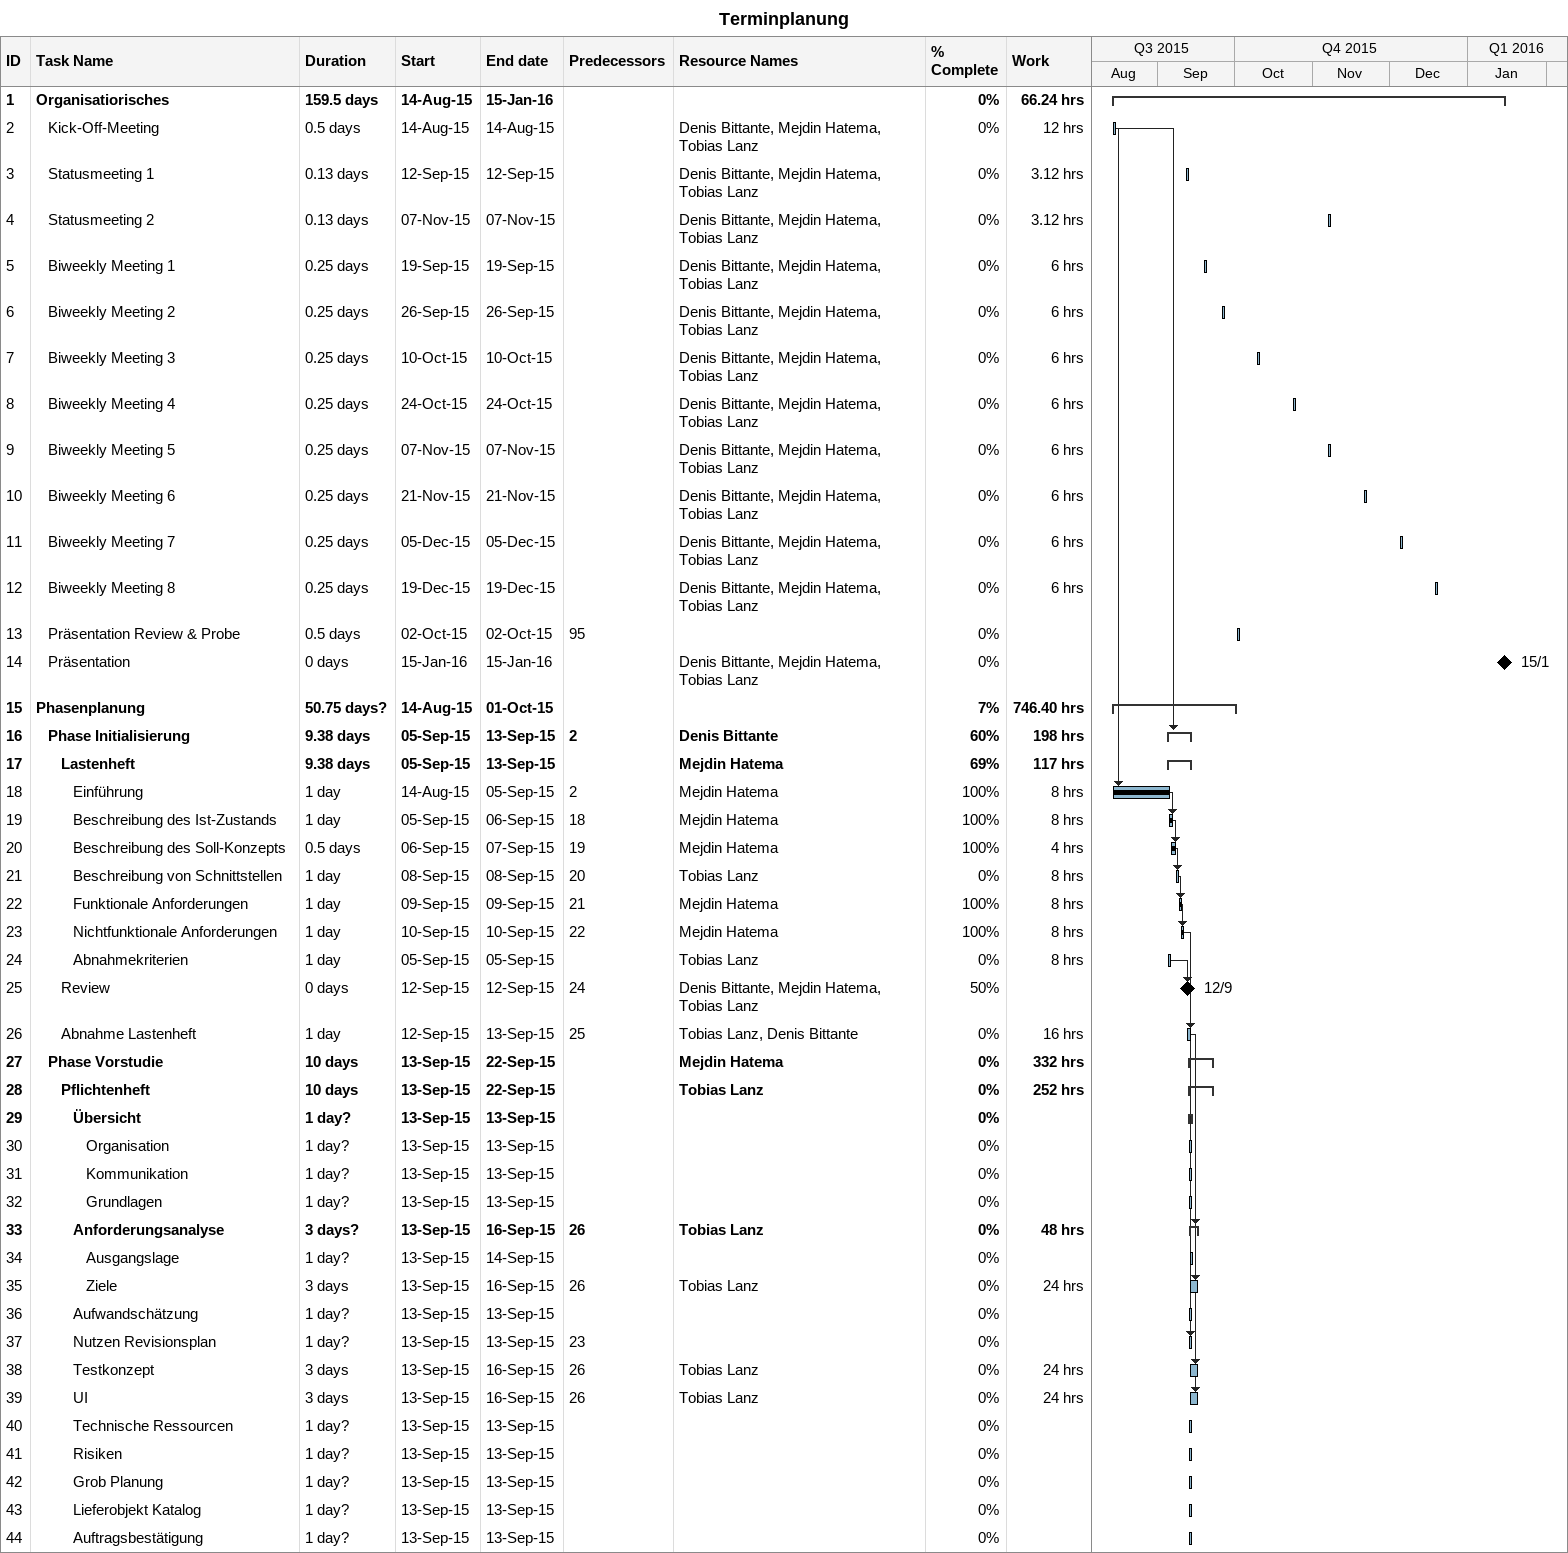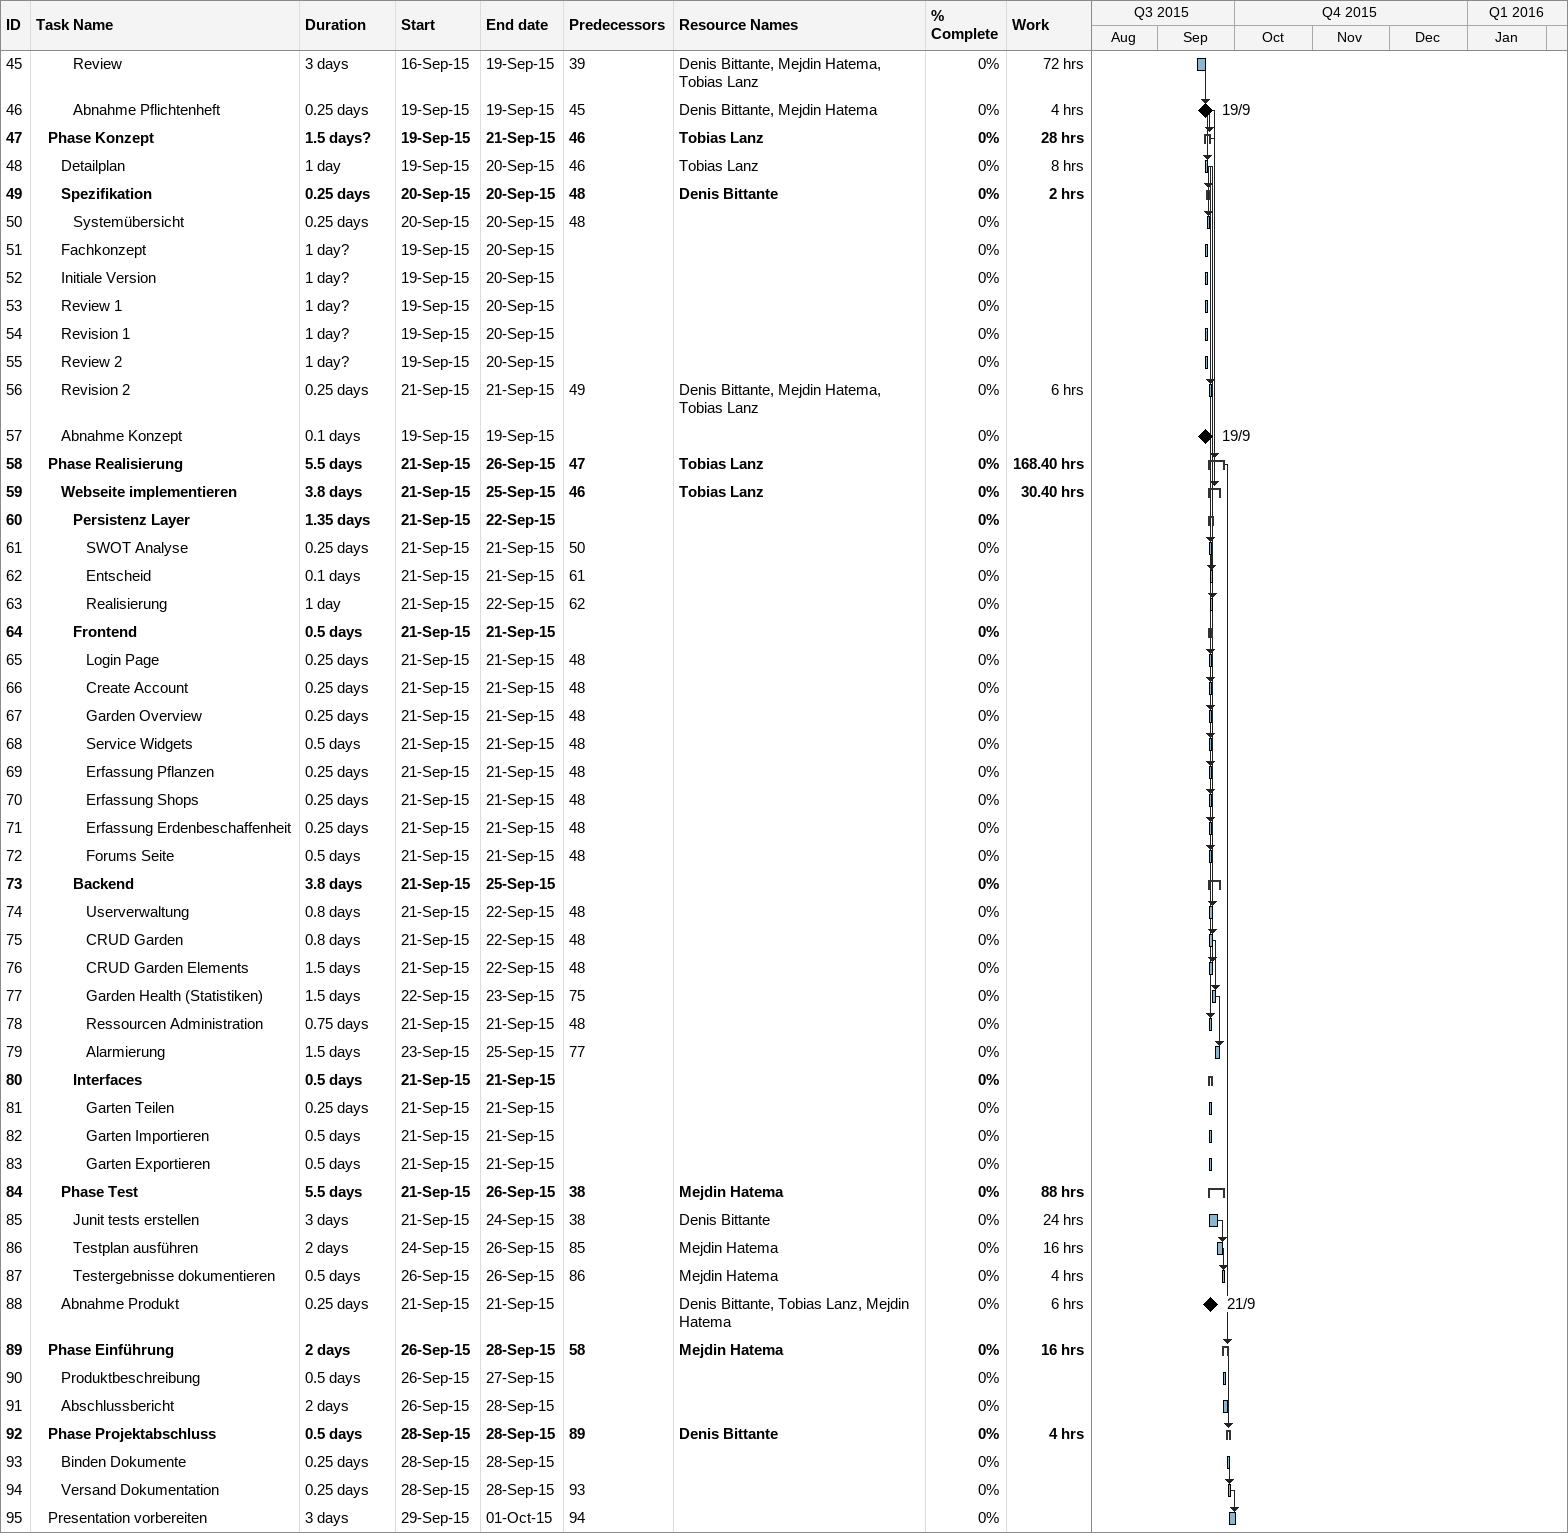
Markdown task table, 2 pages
Terminplanung

| ID | Level | Task | Duration | Start | Finish | Predecessors | Resources | % complete | Work (h) |
|---|---|---|---|---|---|---|---|---|---|
| 1 | 1 | **Organisatiorisches** | 159.5d | 2015-08-14 | 2016-01-15 |  |  | 0 | 66.24 |
| 2 | 2 | Kick-Off-Meeting | 0.5d | 2015-08-14 | 2015-08-14 |  | Denis Bittante, Mejdin Hatema, Tobias Lanz | 0 | 12 |
| 3 | 2 | Statusmeeting 1 | 0.13d | 2015-09-12 | 2015-09-12 |  | Denis Bittante, Mejdin Hatema, Tobias Lanz | 0 | 3.12 |
| 4 | 2 | Statusmeeting 2 | 0.13d | 2015-11-07 | 2015-11-07 |  | Denis Bittante, Mejdin Hatema, Tobias Lanz | 0 | 3.12 |
| 5 | 2 | Biweekly Meeting 1 | 0.25d | 2015-09-19 | 2015-09-19 |  | Denis Bittante, Mejdin Hatema, Tobias Lanz | 0 | 6 |
| 6 | 2 | Biweekly Meeting 2 | 0.25d | 2015-09-26 | 2015-09-26 |  | Denis Bittante, Mejdin Hatema, Tobias Lanz | 0 | 6 |
| 7 | 2 | Biweekly Meeting 3 | 0.25d | 2015-10-10 | 2015-10-10 |  | Denis Bittante, Mejdin Hatema, Tobias Lanz | 0 | 6 |
| 8 | 2 | Biweekly Meeting 4 | 0.25d | 2015-10-24 | 2015-10-24 |  | Denis Bittante, Mejdin Hatema, Tobias Lanz | 0 | 6 |
| 9 | 2 | Biweekly Meeting 5 | 0.25d | 2015-11-07 | 2015-11-07 |  | Denis Bittante, Mejdin Hatema, Tobias Lanz | 0 | 6 |
| 10 | 2 | Biweekly Meeting 6 | 0.25d | 2015-11-21 | 2015-11-21 |  | Denis Bittante, Mejdin Hatema, Tobias Lanz | 0 | 6 |
| 11 | 2 | Biweekly Meeting 7 | 0.25d | 2015-12-05 | 2015-12-05 |  | Denis Bittante, Mejdin Hatema, Tobias Lanz | 0 | 6 |
| 12 | 2 | Biweekly Meeting 8 | 0.25d | 2015-12-19 | 2015-12-19 |  | Denis Bittante, Mejdin Hatema, Tobias Lanz | 0 | 6 |
| 13 | 2 | Präsentation Review & Probe | 0.5d | 2015-10-02 | 2015-10-02 | 95 |  | 0 |  |
| 14 | 2 | Präsentation | 0d | 2016-01-15 | 2016-01-15 |  | Denis Bittante, Mejdin Hatema, Tobias Lanz | 0 |  |
| 15 | 1 | **Phasenplanung** | 50.75d? | 2015-08-14 | 2015-10-01 |  |  | 7 | 746.40 |
| 16 | 2 | **Phase Initialisierung** | 9.38d | 2015-09-05 | 2015-09-13 | 2 | Denis Bittante | 60 | 198 |
| 17 | 3 | **Lastenheft** | 9.38d | 2015-09-05 | 2015-09-13 |  | Mejdin Hatema | 69 | 117 |
| 18 | 4 | Einführung | 1d | 2015-08-14 | 2015-09-05 | 2 | Mejdin Hatema | 100 | 8 |
| 19 | 4 | Beschreibung des Ist-Zustands | 1d | 2015-09-05 | 2015-09-06 | 18 | Mejdin Hatema | 100 | 8 |
| 20 | 4 | Beschreibung des Soll-Konzepts | 0.5d | 2015-09-06 | 2015-09-07 | 19 | Mejdin Hatema | 100 | 4 |
| 21 | 4 | Beschreibung von Schnittstellen | 1d | 2015-09-08 | 2015-09-08 | 20 | Tobias Lanz | 0 | 8 |
| 22 | 4 | Funktionale Anforderungen | 1d | 2015-09-09 | 2015-09-09 | 21 | Mejdin Hatema | 100 | 8 |
| 23 | 4 | Nichtfunktionale Anforderungen | 1d | 2015-09-10 | 2015-09-10 | 22 | Mejdin Hatema | 100 | 8 |
| 24 | 4 | Abnahmekriterien | 1d | 2015-09-05 | 2015-09-05 |  | Tobias Lanz | 0 | 8 |
| 25 | 3 | Review | 0d | 2015-09-12 | 2015-09-12 | 24 | Denis Bittante, Mejdin Hatema, Tobias Lanz | 50 |  |
| 26 | 3 | Abnahme Lastenheft | 1d | 2015-09-12 | 2015-09-13 | 25 | Tobias Lanz, Denis Bittante | 0 | 16 |
| 27 | 2 | **Phase Vorstudie** | 10d | 2015-09-13 | 2015-09-22 |  | Mejdin Hatema | 0 | 332 |
| 28 | 3 | **Pflichtenheft** | 10d | 2015-09-13 | 2015-09-22 |  | Tobias Lanz | 0 | 252 |
| 29 | 4 | **Übersicht** | 1d? | 2015-09-13 | 2015-09-13 |  |  | 0 |  |
| 30 | 5 | Organisation | 1d? | 2015-09-13 | 2015-09-13 |  |  | 0 |  |
| 31 | 5 | Kommunikation | 1d? | 2015-09-13 | 2015-09-13 |  |  | 0 |  |
| 32 | 5 | Grundlagen | 1d? | 2015-09-13 | 2015-09-13 |  |  | 0 |  |
| 33 | 4 | **Anforderungsanalyse** | 3d? | 2015-09-13 | 2015-09-16 | 26 | Tobias Lanz | 0 | 48 |
| 34 | 5 | Ausgangslage | 1d? | 2015-09-13 | 2015-09-14 |  |  | 0 |  |
| 35 | 5 | Ziele | 3d | 2015-09-13 | 2015-09-16 | 26 | Tobias Lanz | 0 | 24 |
| 36 | 4 | Aufwandschätzung | 1d? | 2015-09-13 | 2015-09-13 |  |  | 0 |  |
| 37 | 4 | Nutzen Revisionsplan | 1d? | 2015-09-13 | 2015-09-13 | 23 |  | 0 |  |
| 38 | 4 | Testkonzept | 3d | 2015-09-13 | 2015-09-16 | 26 | Tobias Lanz | 0 | 24 |
| 39 | 4 | UI | 3d | 2015-09-13 | 2015-09-16 | 26 | Tobias Lanz | 0 | 24 |
| 40 | 4 | Technische Ressourcen | 1d? | 2015-09-13 | 2015-09-13 |  |  | 0 |  |
| 41 | 4 | Risiken | 1d? | 2015-09-13 | 2015-09-13 |  |  | 0 |  |
| 42 | 4 | Grob Planung | 1d? | 2015-09-13 | 2015-09-13 |  |  | 0 |  |
| 43 | 4 | Lieferobjekt Katalog | 1d? | 2015-09-13 | 2015-09-13 |  |  | 0 |  |
| 44 | 4 | Auftragsbestätigung | 1d? | 2015-09-13 | 2015-09-13 |  |  | 0 |  |
| 45 | 4 | Review | 3d | 2015-09-16 | 2015-09-19 | 39 | Denis Bittante, Mejdin Hatema, Tobias Lanz | 0 | 72 |
| 46 | 4 | Abnahme Pflichtenheft | 0.25d | 2015-09-19 | 2015-09-19 | 45 | Denis Bittante, Mejdin Hatema | 0 | 4 |
| 47 | 2 | **Phase Konzept** | 1.5d? | 2015-09-19 | 2015-09-21 | 46 | Tobias Lanz | 0 | 28 |
| 48 | 3 | Detailplan | 1d | 2015-09-19 | 2015-09-20 | 46 | Tobias Lanz | 0 | 8 |
| 49 | 3 | **Spezifikation** | 0.25d | 2015-09-20 | 2015-09-20 | 48 | Denis Bittante | 0 | 2 |
| 50 | 4 | Systemübersicht | 0.25d | 2015-09-20 | 2015-09-20 | 48 |  | 0 |  |
| 51 | 3 | Fachkonzept | 1d? | 2015-09-19 | 2015-09-20 |  |  | 0 |  |
| 52 | 3 | Initiale Version | 1d? | 2015-09-19 | 2015-09-20 |  |  | 0 |  |
| 53 | 3 | Review 1 | 1d? | 2015-09-19 | 2015-09-20 |  |  | 0 |  |
| 54 | 3 | Revision 1 | 1d? | 2015-09-19 | 2015-09-20 |  |  | 0 |  |
| 55 | 3 | Review 2 | 1d? | 2015-09-19 | 2015-09-20 |  |  | 0 |  |
| 56 | 3 | Revision 2 | 0.25d | 2015-09-21 | 2015-09-21 | 49 | Denis Bittante, Mejdin Hatema, Tobias Lanz | 0 | 6 |
| 57 | 3 | Abnahme Konzept | 0.1d | 2015-09-19 | 2015-09-19 |  |  | 0 |  |
| 58 | 2 | **Phase Realisierung** | 5.5d | 2015-09-21 | 2015-09-26 | 47 | Tobias Lanz | 0 | 168.40 |
| 59 | 3 | **Webseite implementieren** | 3.8d | 2015-09-21 | 2015-09-25 | 46 | Tobias Lanz | 0 | 30.40 |
| 60 | 4 | **Persistenz Layer** | 1.35d | 2015-09-21 | 2015-09-22 |  |  | 0 |  |
| 61 | 5 | SWOT Analyse | 0.25d | 2015-09-21 | 2015-09-21 | 50 |  | 0 |  |
| 62 | 5 | Entscheid | 0.1d | 2015-09-21 | 2015-09-21 | 61 |  | 0 |  |
| 63 | 5 | Realisierung | 1d | 2015-09-21 | 2015-09-22 | 62 |  | 0 |  |
| 64 | 4 | **Frontend** | 0.5d | 2015-09-21 | 2015-09-21 |  |  | 0 |  |
| 65 | 5 | Login Page | 0.25d | 2015-09-21 | 2015-09-21 | 48 |  | 0 |  |
| 66 | 5 | Create Account | 0.25d | 2015-09-21 | 2015-09-21 | 48 |  | 0 |  |
| 67 | 5 | Garden Overview | 0.25d | 2015-09-21 | 2015-09-21 | 48 |  | 0 |  |
| 68 | 5 | Service Widgets | 0.5d | 2015-09-21 | 2015-09-21 | 48 |  | 0 |  |
| 69 | 5 | Erfassung Pflanzen | 0.25d | 2015-09-21 | 2015-09-21 | 48 |  | 0 |  |
| 70 | 5 | Erfassung Shops | 0.25d | 2015-09-21 | 2015-09-21 | 48 |  | 0 |  |
| 71 | 5 | Erfassung Erdenbeschaffenheit | 0.25d | 2015-09-21 | 2015-09-21 | 48 |  | 0 |  |
| 72 | 5 | Forums Seite | 0.5d | 2015-09-21 | 2015-09-21 | 48 |  | 0 |  |
| 73 | 4 | **Backend** | 3.8d | 2015-09-21 | 2015-09-25 |  |  | 0 |  |
| 74 | 5 | Userverwaltung | 0.8d | 2015-09-21 | 2015-09-22 | 48 |  | 0 |  |
| 75 | 5 | CRUD Garden | 0.8d | 2015-09-21 | 2015-09-22 | 48 |  | 0 |  |
| 76 | 5 | CRUD Garden Elements | 1.5d | 2015-09-21 | 2015-09-22 | 48 |  | 0 |  |
| 77 | 5 | Garden Health (Statistiken) | 1.5d | 2015-09-22 | 2015-09-23 | 75 |  | 0 |  |
| 78 | 5 | Ressourcen Administration | 0.75d | 2015-09-21 | 2015-09-21 | 48 |  | 0 |  |
| 79 | 5 | Alarmierung | 1.5d | 2015-09-23 | 2015-09-25 | 77 |  | 0 |  |
| 80 | 4 | **Interfaces** | 0.5d | 2015-09-21 | 2015-09-21 |  |  | 0 |  |
| 81 | 5 | Garten Teilen | 0.25d | 2015-09-21 | 2015-09-21 |  |  | 0 |  |
| 82 | 5 | Garten Importieren | 0.5d | 2015-09-21 | 2015-09-21 |  |  | 0 |  |
| 83 | 5 | Garten Exportieren | 0.5d | 2015-09-21 | 2015-09-21 |  |  | 0 |  |
| 84 | 3 | **Phase Test** | 5.5d | 2015-09-21 | 2015-09-26 | 38 | Mejdin Hatema | 0 | 88 |
| 85 | 4 | Junit tests erstellen | 3d | 2015-09-21 | 2015-09-24 | 38 | Denis Bittante | 0 | 24 |
| 86 | 4 | Testplan ausführen | 2d | 2015-09-24 | 2015-09-26 | 85 | Mejdin Hatema | 0 | 16 |
| 87 | 4 | Testergebnisse dokumentieren | 0.5d | 2015-09-26 | 2015-09-26 | 86 | Mejdin Hatema | 0 | 4 |
| 88 | 3 | Abnahme Produkt | 0.25d | 2015-09-21 | 2015-09-21 |  | Denis Bittante, Tobias Lanz, Mejdin Hatema | 0 | 6 |
| 89 | 2 | **Phase Einführung** | 2d | 2015-09-26 | 2015-09-28 | 58 | Mejdin Hatema | 0 | 16 |
| 90 | 3 | Produktbeschreibung | 0.5d | 2015-09-26 | 2015-09-27 |  |  | 0 |  |
| 91 | 3 | Abschlussbericht | 2d | 2015-09-26 | 2015-09-28 |  |  | 0 |  |
| 92 | 2 | **Phase Projektabschluss** | 0.5d | 2015-09-28 | 2015-09-28 | 89 | Denis Bittante | 0 | 4 |
| 93 | 3 | Binden Dokumente | 0.25d | 2015-09-28 | 2015-09-28 |  |  | 0 |  |
| 94 | 3 | Versand Dokumentation | 0.25d | 2015-09-28 | 2015-09-28 | 93 |  | 0 |  |
| 95 | 2 | Presentation vorbereiten | 3d | 2015-09-29 | 2015-10-01 | 94 |  | 0 |  |
